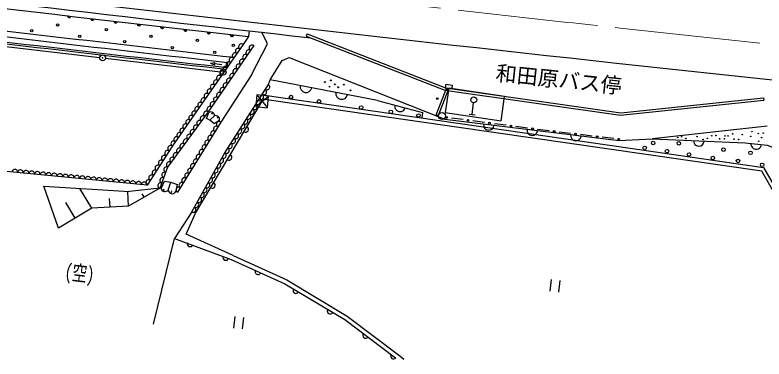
# Model space of a CAD drawing. Units: millimetres, scale not verified. Extents: x 40000 to 680000, y 20000 to 380000.
# Drawn here: x 160104 to 224109, y 251136 to 280549 of the extents above; entities that cross this region are included whole.
import ezdxf
from ezdxf.enums import TextEntityAlignment as Align

# ---------------------------------------------------------------- set-up
doc = ezdxf.new("R2010")
doc.units = ezdxf.units.MM
doc.header["$LTSCALE"] = 1000
doc.header["$PDMODE"] = 32
doc.header["$PDSIZE"] = 500
doc.linetypes.add('CHAIN', pattern=[18.5, 12, -1.5, 3.5, -1.5])
for name, color, linetype, lineweight in [('M-BGD', 7, 'Continuous', 25), ('M-BGD-EXST', 7, 'Continuous', 25), ('M-BMK', 2, 'CHAIN', 13), ('M-BMK-ROW', 30, 'Continuous', 25), ('M-STR-STRC', 7, 'Continuous', 25)]:
    doc.layers.add(name, color=color, linetype=linetype, lineweight=lineweight)
doc.styles.add('ＭＳ ゴシック', font='')
doc.styles.get('ＭＳ ゴシック').set_extended_font_data('MS Gothic')

msp = doc.modelspace()

# ---------------------------------------------------------------- linework, layer by layer
at = {"layer": 'M-BGD'}
for p, q in [((180112, 279201), (180054, 278695)), ((180054, 278695), (179590, 278030)), ((185068, 278932), (184995, 278745)), ((184995, 278745), (196847, 274133)), ((185068, 278932), (196898, 274328)), ((176799, 276441), (177187, 276496)), ((176799, 276441), (177162, 276295)), ((177162, 276295), (177187, 276496)), ((177174, 276396), (177792, 276320)), ((178260, 276492), (178211, 276054)), ((180323, 275420), (177683, 271398)), ((181758, 274599), (181914, 275005)), ((196969, 274318), (196040, 271903)), ((197172, 274288), (196243, 271875)), ((196847, 274133), (211856, 271977)), ((196898, 274328), (211860, 272178)), ((197469, 274555), (197426, 274252)), ((180676, 272729), (181776, 273618)), ((180782, 273723), (181671, 272623)), ((223916, 267183), (181217, 273363)), ((181267, 273709), (224073, 267514)), ((211860, 272178), (224060, 273474)), ((224060, 273474), (224082, 273275)), ((175535, 263599), (181226, 273173)), ((191080, 273244), (194936, 272225)), ((211856, 271977), (224082, 273275)), ((176473, 271703), (176666, 272223)), ((176977, 272224), (176910, 272076)), ((194936, 272225), (194875, 271740)), ((177683, 271398), (173992, 265396)), ((176757, 271558), (176473, 271703)), ((177153, 271930), (176757, 271558)), ((177115, 271244), (176757, 271558)), ((177580, 271516), (177115, 271244)), ((177457, 271874), (177367, 271723)), ((196844, 271639), (211730, 269806)), ((198395, 271602), (197404, 271733)), ((200232, 271359), (199241, 271490)), ((201036, 271100), (200143, 271209)), ((202070, 271116), (201078, 271247)), ((203907, 270873), (202915, 271004)), ((204758, 270648), (203864, 270756)), ((205746, 270645), (204753, 270766)), ((224371, 271041), (214587, 269971)), ((207585, 270422), (206593, 270542)), ((208479, 270195), (207586, 270304)), ((209425, 270198), (208432, 270319)), ((211265, 269975), (210272, 270095)), ((211692, 269823), (214587, 269971)), ((214587, 269971), (222500, 269615)), ((171388, 265995), (159373, 267168)), ((227564, 260806), (223916, 267183)), ((224073, 267514), (227824, 260955)), ((172591, 265716), (172888, 266351)), ((172888, 266351), (173429, 266248)), ((162575, 265903), (169886, 265460)), ((163822, 262320), (162575, 265903)), ((166663, 264046), (165648, 265716)), ((172482, 265736), (169799, 264208)), ((172482, 265736), (169886, 265460)), ((172774, 265490), (172894, 265649)), ((173198, 265583), (173429, 266248)), ((173429, 266248), (173961, 266054)), ((173961, 266054), (173825, 265424)), ((169799, 264208), (169733, 265469)), ((171140, 264972), (170973, 265265)), ((173442, 265281), (173511, 265503)), ((165242, 263183), (164436, 264511)), ((168231, 264127), (168194, 264846)), ((166663, 264046), (163822, 262320)), ((169799, 264208), (166663, 264046)), ((175205, 263707), (173747, 261453)), ((174724, 261807), (175535, 263599)), ((178743, 259988), (174724, 261807)), ((171946, 254107), (173747, 261453)), ((192995, 251422), (193331, 251138))]:
    msp.add_line(p, q, dxfattribs=at)
for points in [[(180323, 275420), (181671, 278076), (181208, 279067)], [(179590, 278030), (175832, 272644), (173550, 269350), (171388, 265995)], [(180502, 277930), (176608, 272274), (173146, 267543), (172482, 265736)], [(191080, 273244), (181914, 275005), (182922, 276647), (183528, 276928), (196834, 271636)], [(175205, 263707), (178030, 268760), (181758, 274599)], [(196898, 274328), (196942, 274640), (197469, 274555)], [(222500, 269615), (224378, 269423), (225720, 268911), (226171, 267571)], [(173747, 261453), (178589, 259652), (183150, 257567), (188289, 254505), (192625, 251238)], [(178743, 259988), (183322, 257895), (188496, 254812), (192995, 251422)]]:
    msp.add_lwpolyline(points, dxfattribs=at)
for points in [[(201946, 273576), (197172, 274288), (196862, 272211), (201636, 271499)], [(180676, 272729), (181671, 272623), (181776, 273618), (180782, 273723)]]:
    msp.add_lwpolyline(points, close=True, dxfattribs=at)
for centre, radius in [((163750, 279698), 100), ((161537, 279215), 100), ((167920, 279283), 100), ((165643, 278719), 100), ((171716, 278723), 100), ((175699, 278391), 100), ((169487, 278264), 100), ((173552, 277754), 100), ((178769, 277955), 100), ((177176, 277368), 100), ((186585, 274813), 35), ((187099, 274958), 35), ((187438, 274623), 35), ((188208, 274591), 35), ((186992, 274420), 35), ((187711, 274369), 35), ((188781, 274106), 35), ((197041, 274203), 70), ((183689, 273530), 150), ((186076, 273163), 150), ((196191, 273398), 75), ((189681, 272639), 150), ((192223, 272270), 150), ((194588, 271962), 150), ((196597, 271915), 300), ((196166, 271938), 70), ((196981, 271789), 75), ((198818, 271546), 75), ((200655, 271303), 75), ((202492, 271060), 75), ((204330, 270817), 75), ((206169, 270594), 75), ((208009, 270370), 75), ((209849, 270147), 75), ((217063, 270142), 26.3), ((218385, 270150), 26.3), ((219640, 270225), 26.3), ((219998, 270246), 26.3), ((220766, 270209), 26.3), ((221034, 270210), 26.3), ((221439, 270390), 26.3), ((222248, 270319), 26.3), ((222974, 270168), 26.3), ((223076, 270573), 26.3), ((223623, 270411), 26.3), ((224046, 270453), 26.3), ((211688, 269923), 75), ((214638, 269602), 150), ((216828, 269583), 150), ((216729, 270073), 26.3), ((217432, 269984), 26.3), ((218893, 269903), 26.3), ((219274, 269996), 26.3), ((220310, 269961), 26.3), ((220725, 269961), 26.3), ((221539, 269934), 26.3), ((221937, 269907), 26.3), ((223652, 269750), 26.3), ((223899, 270070), 26.3), ((213913, 269190), 150), ((215819, 268903), 150), ((220642, 269030), 150), ((222954, 268763), 150), ((217704, 268618), 150), ((219736, 268317), 150), ((221880, 268068), 150), ((223952, 267742), 150)]:
    msp.add_circle(centre, radius, dxfattribs=at)
for centre, radius, start, end in [((917893, 6740958), 6503748, 262.63217, 263.53318), ((917893, 6740958), 6504248, 263.05927, 263.48637), ((917893, 6740958), 6506141, 263.20286, 263.47736), ((164739, 280473), 150, 173.37959, 353.37959), ((164739, 280473), 75, 173.37959, 353.37959), ((917893, 6740958), 6506641, 263.20286, 263.47287), ((166726, 280242), 150, 173.37959, 353.37959), ((166726, 280242), 75, 173.37959, 353.37959), ((168712, 280012), 150, 173.37959, 353.37959), ((168712, 280012), 75, 173.37959, 353.37959), ((170699, 279781), 150, 173.37959, 353.37959), ((170699, 279781), 75, 173.37959, 353.37959), ((917893, 6740958), 6507231, 263.20286, 263.47217), ((917893, 6740958), 6507081, 263.20286, 263.47289), ((172686, 279550), 150, 173.37959, 353.37959), ((172686, 279550), 75, 173.37959, 353.37959), ((174672, 279320), 150, 173.37959, 353.37959), ((174672, 279320), 75, 173.37959, 353.37959), ((176659, 279089), 150, 173.37959, 353.37959), ((176659, 279089), 75, 173.37959, 353.37959), ((178646, 278859), 150, 173.37959, 353.37959), ((178646, 278859), 75, 173.37959, 353.37959), ((179443, 277846), 235, 51.44054, 238.75731), ((180359, 277731), 245, 54.3644, 236.55532), ((178906, 277077), 235, 51.44054, 238.75731), ((179175, 277461), 235, 51.44054, 238.75731), ((179803, 276923), 245, 54.3644, 236.55532), ((180081, 277327), 245, 54.3644, 236.55532), ((178370, 276307), 235, 51.44054, 238.75731), ((178638, 276692), 235, 51.44054, 238.75731), ((179524, 276519), 245, 54.3644, 236.55532), ((178101, 275922), 235, 51.44054, 238.75731), ((178968, 275711), 245, 54.3644, 236.55532), ((179246, 276115), 245, 54.3644, 236.55532), ((177564, 275153), 235, 51.44054, 238.75731), ((177833, 275538), 235, 51.44054, 238.75731), ((178690, 275307), 245, 54.3644, 236.55532), ((177028, 274384), 235, 51.44054, 238.75731), ((177296, 274768), 235, 51.44054, 238.75731), ((178134, 274499), 245, 54.3644, 236.55532), ((178412, 274903), 245, 54.3644, 236.55532), ((181627, 274389), 247, 236.84375, 58.04155), ((176759, 273999), 235, 51.44054, 238.75731), ((177856, 274094), 245, 54.3644, 236.55532), ((181361, 273972), 247, 236.84375, 58.04155), ((184969, 274418), 500, 169.12053, 349.12053), ((176223, 273230), 235, 51.44054, 238.75731), ((176491, 273614), 235, 51.44054, 238.75731), ((177299, 273286), 245, 54.3644, 236.55532), ((177578, 273690), 245, 54.3644, 236.55532), ((180828, 273137), 247, 236.84375, 58.04155), ((181095, 273555), 247, 236.84375, 58.04155), ((188024, 273831), 500, 169.12053, 349.12053), ((175684, 272476), 224, 48.64894, 241.92133), ((175954, 272845), 235, 51.44054, 238.75731), ((176743, 272478), 245, 54.3644, 236.55532), ((177021, 272882), 245, 54.3644, 236.55532), ((180562, 272720), 247, 236.84375, 58.04155), ((193008, 272734), 450, 165.19616, 345.19616), ((175431, 272110), 224, 48.64894, 241.92133), ((176459, 272080), 244, 52.46509, 235.13684), ((176823, 271933), 330, 359.46474, 118.40533), ((180029, 271886), 247, 236.84375, 58.04155), ((180296, 272303), 247, 236.84375, 58.04155), ((174924, 271378), 224, 48.64894, 241.92133), ((175177, 271744), 224, 48.64894, 241.92133), ((175882, 271291), 244, 52.46509, 235.13684), ((176171, 271686), 244, 52.46509, 235.13684), ((177251, 271603), 341, 345.23361, 106.72704), ((177547, 271205), 235, 54.83066, 241.98909), ((179763, 271469), 247, 236.84375, 58.04155), ((174417, 270646), 224, 48.64894, 241.92133), ((174670, 271012), 224, 48.64894, 241.92133), ((175305, 270503), 244, 52.46509, 235.13684), ((175594, 270897), 244, 52.46509, 235.13684), ((177301, 270805), 235, 54.83066, 241.98909), ((179231, 270635), 247, 236.84375, 58.04155), ((179497, 271052), 247, 236.84375, 58.04155), ((179803, 270780), 250, 239.27291, 59.27291), ((200589, 271155), 450, 173.06595, 353.06595), ((204311, 270702), 450, 173.06595, 353.06595), ((173909, 269914), 224, 48.64894, 241.92133), ((174163, 270280), 224, 48.64894, 241.92133), ((175017, 270109), 244, 52.46509, 235.13684), ((176809, 270005), 235, 54.83066, 241.98909), ((177055, 270405), 235, 54.83066, 241.98909), ((178964, 270218), 247, 236.84375, 58.04155), ((208033, 270249), 450, 173.06595, 353.06595), ((173656, 269548), 224, 48.64894, 241.92133), ((174440, 269320), 244, 52.46509, 235.13684), ((174728, 269715), 244, 52.46509, 235.13684), ((176563, 269605), 235, 54.83066, 241.98909), ((178432, 269384), 247, 236.84375, 58.04155), ((178698, 269801), 247, 236.84375, 58.04155), ((218543, 269793), 450, 177.42811, 357.42811), ((223439, 269519), 450, 174.17011, 354.17011), ((173145, 268721), 250, 57.09313, 237.31596), ((173415, 269141), 250, 57.09313, 237.31596), ((174151, 268926), 244, 52.46509, 235.13684), ((176071, 268805), 235, 54.83066, 241.98909), ((176317, 269205), 235, 54.83066, 241.98909), ((178166, 268967), 247, 236.84375, 58.04155), ((172874, 268302), 250, 57.09313, 237.31596), ((173574, 268138), 244, 52.46509, 235.13684), ((173863, 268532), 244, 52.46509, 235.13684), ((175579, 268005), 235, 54.83066, 241.98909), ((175825, 268405), 235, 54.83066, 241.98909), ((177685, 268124), 241, 238.74386, 62.83179), ((177920, 268545), 241, 238.74386, 62.83179), ((178381, 268386), 250, 239.27291, 59.27291), ((172334, 267463), 250, 57.09313, 237.31596), ((172604, 267883), 250, 57.09313, 237.31596), ((173055, 267320), 241, 67.65033, 251.97856), ((173286, 267744), 244, 52.46509, 235.13684), ((175333, 267605), 235, 54.83066, 241.98909), ((177449, 267703), 241, 238.74386, 62.83179), ((160095, 267106), 242, 352.42399, 176.41606), ((160576, 267059), 242, 352.42399, 176.41606), ((161056, 267012), 242, 352.42399, 176.41606), ((161537, 266965), 242, 352.42399, 176.41606), ((162017, 266919), 242, 352.42399, 176.41606), ((162498, 266872), 242, 352.42399, 176.41606), ((162979, 266825), 242, 352.42399, 176.41606), ((163459, 266778), 242, 352.42399, 176.41606), ((163940, 266731), 242, 352.42399, 176.41606), ((164420, 266684), 242, 352.42399, 176.41606), ((172063, 267044), 250, 57.09313, 237.31596), ((172888, 266869), 241, 67.65033, 251.97856), ((174841, 266804), 235, 54.83066, 241.98909), ((175087, 267204), 235, 54.83066, 241.98909), ((176978, 266861), 241, 238.74386, 62.83179), ((177214, 267282), 241, 238.74386, 62.83179), ((164901, 266637), 242, 352.42399, 176.41606), ((165382, 266590), 242, 352.42399, 176.41606), ((165862, 266543), 242, 352.42399, 176.41606), ((166343, 266496), 242, 352.42399, 176.41606), ((166823, 266449), 242, 352.42399, 176.41606), ((167304, 266402), 242, 352.42399, 176.41606), ((167784, 266355), 242, 352.42399, 176.41606), ((168265, 266308), 242, 352.42399, 176.41606), ((168746, 266261), 242, 352.42399, 176.41606), ((169226, 266214), 242, 352.42399, 176.41606), ((169707, 266167), 242, 352.42399, 176.41606), ((170187, 266120), 242, 352.42399, 176.41606), ((170668, 266073), 242, 352.42399, 176.41606), ((171149, 266026), 242, 352.42399, 176.41606), ((171523, 266205), 250, 57.09313, 237.31596), ((171793, 266624), 250, 57.09313, 237.31596), ((172722, 266417), 241, 67.65033, 251.97856), ((174595, 266404), 235, 54.83066, 241.98909), ((176743, 266440), 241, 238.74386, 62.83179), ((172556, 265965), 241, 67.65033, 251.97856), ((172928, 265801), 347, 194.17679, 321.04668), ((174103, 265604), 235, 54.83066, 241.98909), ((174349, 266004), 235, 54.83066, 241.98909), ((176272, 265597), 241, 238.74386, 62.83179), ((176507, 266018), 241, 238.74386, 62.83179), ((176958, 265993), 250, 239.27291, 59.27291), ((173538, 265608), 341, 184.25677, 327.38688), ((176036, 265176), 241, 238.74386, 62.83179), ((175565, 264334), 241, 238.74386, 62.83179), ((175801, 264755), 241, 238.74386, 62.83179), ((175330, 263913), 241, 238.74386, 62.83179), ((175076, 260996), 250, 159.58988, 339.58988), ((178123, 259827), 250, 159.58988, 339.58988), ((180870, 258609), 250, 155.4315, 335.4315), ((184113, 256996), 250, 149.21339, 329.21339), ((187037, 255236), 250, 149.21339, 329.21339), ((190066, 253168), 250, 143.00076, 323.00076), ((192452, 251386), 250, 143.00076, 323.00076)]:
    msp.add_arc(centre, radius, start, end, dxfattribs=at)
at = {"layer": 'M-BGD-EXST'}
for p, q in [((199175, 272051), (199281, 273045)), ((198927, 272077), (199424, 272025)), ((205908, 257933), (205802, 256938)), ((206653, 257854), (206548, 256859)), ((178883, 254777), (178778, 253783)), ((179629, 254698), (179523, 253704))]:
    msp.add_line(p, q, dxfattribs=at)
msp.add_circle((199305, 273291), 250, dxfattribs=at)
at = {"layer": 'M-BMK'}
msp.add_line((211824, 279422), (270440, 273077), dxfattribs=at)
msp.add_arc((918284, 6744061), 6503126, 263.47757, 263.76343, dxfattribs=at)
at = {"layer": 'M-BMK-ROW'}
for p, q in [((147955, 279198), (167343, 276908)), ((147955, 279198), (167343, 276908)), ((167839, 276850), (177652, 275691)), ((167839, 276850), (177652, 275691))]:
    msp.add_line(p, q, dxfattribs=at)
for centre in [(167591, 276879), (167591, 276879), (177900, 275661), (177900, 275661)]:
    msp.add_circle(centre, 250, dxfattribs=at)
for p in [(167591, 276879), (167591, 276879), (177900, 275661), (177900, 275661)]:
    msp.add_point(p, dxfattribs=at)
at = {"layer": 'M-STR-STRC'}
msp.add_line((211501, 276439), (270117, 270094), dxfattribs=at)
msp.add_arc((918284, 6744061), 6506126, 262.63227, 263.76343, dxfattribs=at)

# ---------------------------------------------------------------- texts
at = {"layer": 'M-BGD-EXST', "style": 'ＭＳ ゴシック'}
msp.add_text('和田原バス停', height=1320, rotation=353.947, dxfattribs=at).set_placement((201089, 274556), align=Align.BOTTOM_LEFT)
at = {"layer": 'M-BGD-EXST', "style": 'ＭＳ ゴシック', "width": 0.7}
msp.add_text('(空)', height=1320, rotation=352.947, dxfattribs=at).set_placement((164252, 257588), align=Align.BOTTOM_LEFT)

doc.saveas('drawing.dxf')
